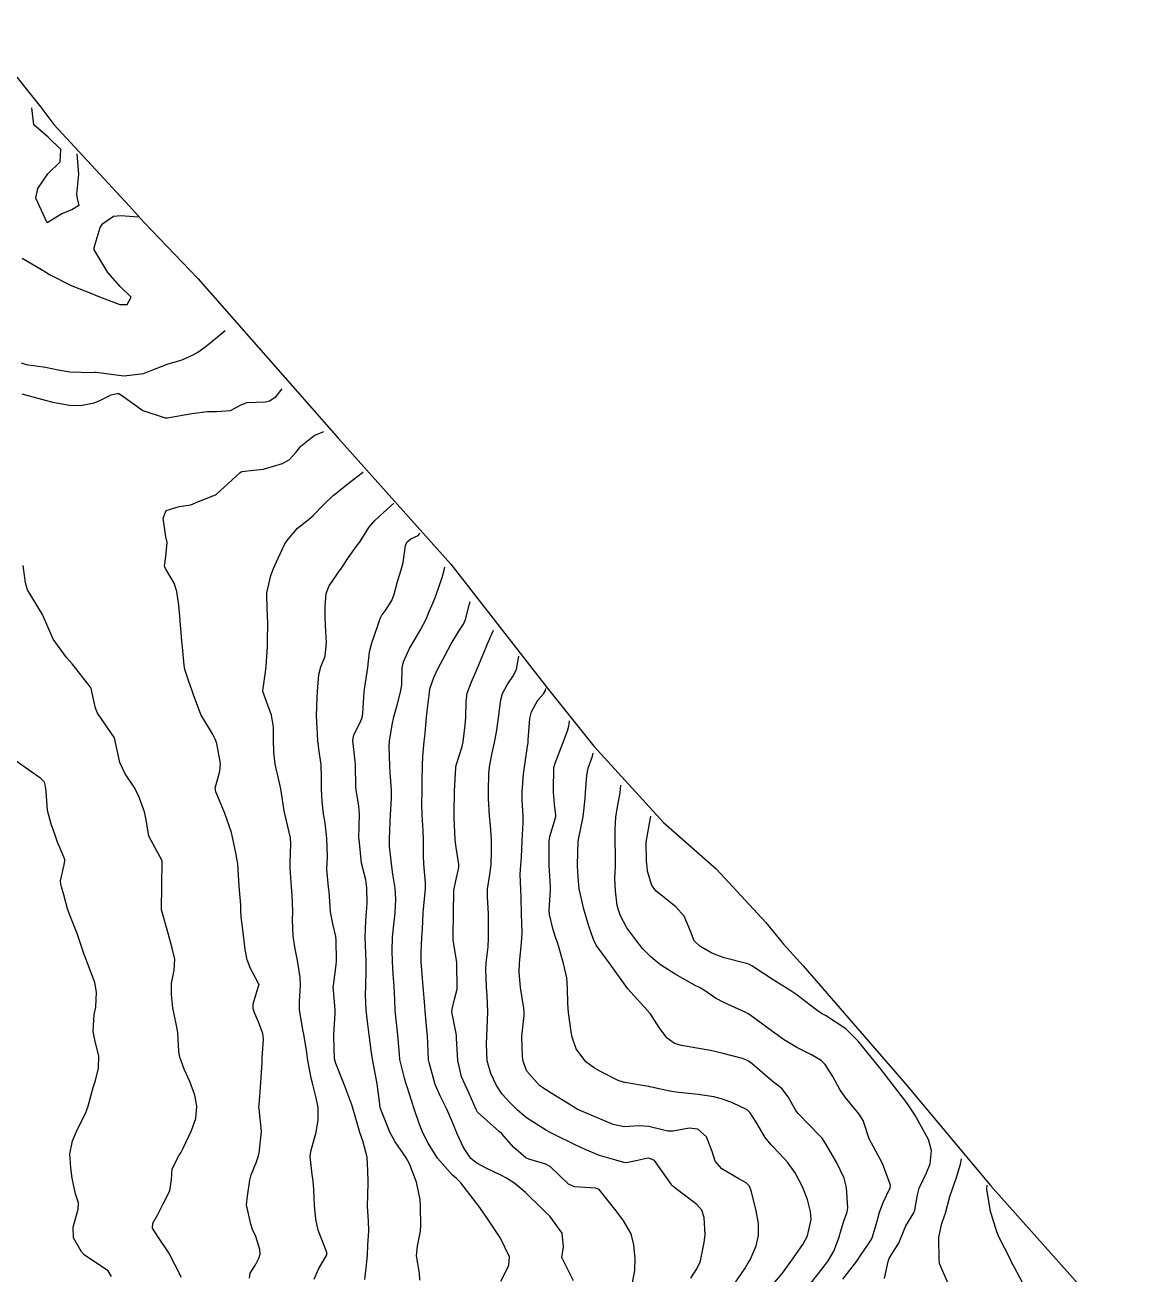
# Model space of a CAD drawing. Header units: metres. Extents: x 292545 to 299085, y 7450245 to 7463078.
# Drawn here: x 296010.8 to 296101, y 7462021.9 to 7462123.9 of the extents above; entities that cross this region are included whole.
import ezdxf

# ---------------------------------------------------------------- set-up
doc = ezdxf.new("R2010")
doc.units = ezdxf.units.M
for name, color, linetype in [('Area', 45, 'Continuous'), ('Curvas de Nivel 1m', 11, 'Continuous'), ('Curvas de Nivel 5m', 15, 'Continuous')]:
    doc.layers.add(name, color=color, linetype=linetype)

msp = doc.modelspace()

# ---------------------------------------------------------------- linework, layer by layer
at = {"layer": 'Area'}
msp.add_polyline3d([(296006.68, 7462123.88, 663.64), (296012.06, 7462117.18, 662.36), (296013.13, 7462115.76, 661.64), (296019.28, 7462109.12, 662.42), (296020.5, 7462107.74, 662.97), (296024.88, 7462103.18, 672.82), (296036.38, 7462090.12, 665.47), (296045.55, 7462079.85, 670.61), (296053.42, 7462069.76, 674.68), (296057.21, 7462064.98, 676.41), (296062.91, 7462058.75, 676.54), (296067.2, 7462054.97, 677.28), (296071.27, 7462050.58, 679.86), (296072.71, 7462048.83, 676.76), (296074.32, 7462047.05, 676.46), (296082.67, 7462037.42, 676.15), (296089.63, 7462029.11, 678.41), (296101.01, 7462016.33, 690.61)], dxfattribs=at)
at = {"layer": 'Curvas de Nivel 1m', "flags": 128}
for points, elevation in [([(296014.99, 7462113.36), (296015.14, 7462111.7), (296014.98, 7462110.07), (296015.03, 7462109.7), (296015.17, 7462109.13), (296014.6, 7462108.78), (296013.83, 7462108.48), (296012.58, 7462107.73), (296011.65, 7462109.74), (296011.82, 7462110.54), (296012.63, 7462111.73), (296013.65, 7462112.72), (296013.7, 7462113.72), (296012.67, 7462114.73), (296011.48, 7462115.74), (296011.33, 7462117.11)], 662), ([(296010.55, 7462104.85), (296012.44, 7462103.73), (296012.54, 7462103.65), (296012.76, 7462103.5), (296014.53, 7462102.6), (296016.28, 7462101.92), (296016.52, 7462101.83), (296016.86, 7462101.68), (296018.51, 7462101.07), (296019.1, 7462101.06), (296019.43, 7462101.65), (296018.53, 7462102.52), (296017.53, 7462103.67), (296016.56, 7462105.3), (296016.41, 7462105.53), (296016.41, 7462105.68), (296016.57, 7462106.26), (296016.91, 7462107.35), (296017.12, 7462107.67), (296018, 7462108.26), (296018.59, 7462108.33), (296020.02, 7462108.22)], 662), ([(296010.45, 7462096.3), (296010.85, 7462096.16), (296012.44, 7462095.93), (296013.48, 7462095.72), (296014.44, 7462095.57), (296016.27, 7462095.51), (296016.44, 7462095.53), (296016.58, 7462095.54), (296018.44, 7462095.28), (296018.87, 7462095.23), (296020.44, 7462095.43), (296020.99, 7462095.63), (296022.45, 7462096.2), (296023.53, 7462096.52), (296024.46, 7462096.91), (296024.87, 7462097.17), (296025.45, 7462097.58), (296026.02, 7462098.03), (296026.48, 7462098.41), (296027.11, 7462098.94)], 663), ([(296010.52, 7462093.76), (296012.42, 7462093.25), (296013.04, 7462093.09), (296014.41, 7462092.84), (296015.31, 7462092.8), (296016.41, 7462093.03), (296016.88, 7462093.21), (296017.81, 7462093.67), (296018.29, 7462093.8), (296018.42, 7462093.78), (296018.65, 7462093.66), (296020.4, 7462092.4), (296022.22, 7462091.79), (296022.4, 7462091.79), (296023.92, 7462092.07), (296024.4, 7462092.15), (296025.67, 7462092.31), (296026.4, 7462092.32), (296027.56, 7462092.4), (296028.41, 7462092.87), (296028.89, 7462093.06), (296030.42, 7462093.1), (296030.74, 7462093.19), (296031.26, 7462093.51), (296031.76, 7462094.17)], 664), ([(296034.38, 7462021.47), (296034.75, 7462022.29), (296035.43, 7462023.46), (296035.42, 7462023.63), (296034.71, 7462025.47), (296034.52, 7462026.37), (296034.41, 7462027.47), (296034.35, 7462028.78), (296034.31, 7462029.47), (296034.21, 7462030.01), (296034.05, 7462031.47), (296034.11, 7462031.9), (296034.54, 7462033.47), (296034.72, 7462034.46), (296034.72, 7462035.47), (296034.54, 7462036.27), (296034.24, 7462037.47), (296034.15, 7462037.87), (296033.85, 7462039.48), (296033.84, 7462039.54), (296033.79, 7462039.96), (296033.53, 7462041.48), (296033.46, 7462041.83), (296033.19, 7462043.49), (296033.19, 7462044.13), (296033.28, 7462045.49), (296033.24, 7462046.1), (296033.03, 7462047.49), (296032.8, 7462048.58), (296032.67, 7462049.49), (296032.62, 7462050.78), (296032.63, 7462051.49), (296032.6, 7462052.83), (296032.54, 7462053.49), (296032.43, 7462055.03), (296032.43, 7462055.5), (296032.49, 7462056.99), (296032.46, 7462057.5), (296032.01, 7462059.36), (296031.98, 7462059.5), (296031.97, 7462059.54), (296031.67, 7462061.5), (296031.56, 7462061.99), (296031.21, 7462063.51), (296031.09, 7462064.49), (296031.06, 7462065.51), (296031.07, 7462066.54), (296030.91, 7462067.51), (296030.19, 7462069.46), (296030.18, 7462069.52), (296030.43, 7462071.25), (296030.47, 7462071.52), (296030.57, 7462073.12), (296030.58, 7462073.52), (296030.59, 7462075.13), (296030.58, 7462075.52), (296030.51, 7462077.23), (296030.53, 7462077.52), (296030.84, 7462078.93), (296031.07, 7462079.51), (296031.44, 7462080.33), (296031.99, 7462081.5), (296032.1, 7462081.68), (296032.28, 7462081.93), (296033.01, 7462082.78), (296033.9, 7462083.48), (296034.31, 7462083.82), (296035.11, 7462084.66), (296035.93, 7462085.45), (296036.14, 7462085.63), (296036.33, 7462085.78), (296037.26, 7462086.51), (296038.34, 7462087.34), (296038.39, 7462087.38)], 666), ([(296038.51, 7462021.42), (296038.64, 7462022.36), (296038.75, 7462023.42), (296038.76, 7462024.25), (296038.84, 7462025.42), (296038.83, 7462026.2), (296038.73, 7462027.42), (296038.76, 7462028.3), (296038.8, 7462029.42), (296038.77, 7462030.32), (296038.7, 7462031.42), (296038.37, 7462032.75), (296038.12, 7462033.43), (296037.72, 7462034.77), (296037.54, 7462035.43), (296037.46, 7462035.71), (296036.81, 7462037.44), (296036.15, 7462039.07), (296036.05, 7462039.45), (296036, 7462041.25), (296036, 7462041.45), (296036.1, 7462043.17), (296036.1, 7462043.45), (296035.94, 7462045.36), (296035.95, 7462045.45), (296036.19, 7462047.12), (296036.22, 7462047.45), (296036.19, 7462049.15), (296036.15, 7462049.45), (296035.91, 7462050.48), (296035.73, 7462051.45), (296035.6, 7462053.11), (296035.56, 7462053.46), (296035.43, 7462054.93), (296035.44, 7462055.46), (296035.46, 7462055.97), (296035.41, 7462057.46), (296035.27, 7462058.73), (296035.14, 7462059.46), (296035.03, 7462060.47), (296034.98, 7462061.47), (296034.99, 7462062.4), (296034.95, 7462063.46), (296034.76, 7462064.78), (296034.67, 7462065.46), (296034.59, 7462066.98), (296034.58, 7462067.47), (296034.62, 7462068.97), (296034.65, 7462069.46), (296034.77, 7462070.84), (296034.94, 7462071.46), (296035.28, 7462072.34), (296035.4, 7462073.46), (296035.33, 7462074.32), (296035.29, 7462075.46), (296035.28, 7462076.39), (296035.35, 7462077.46), (296035.6, 7462078.09), (296036.25, 7462079.03), (296036.43, 7462079.27), (296036.55, 7462079.45), (296037.24, 7462080.47), (296037.93, 7462081.43), (296038.08, 7462081.63), (296038.28, 7462081.92), (296038.86, 7462082.85), (296039.34, 7462083.41), (296040.31, 7462084.31), (296040.88, 7462084.83)], 667), ([(296043.02, 7462021.37), (296042.98, 7462021.96), (296042.74, 7462023.37), (296042.81, 7462024.16), (296043.07, 7462025.37), (296043.1, 7462025.89), (296043.08, 7462027.37), (296043.05, 7462027.96), (296042.73, 7462029.37), (296042.17, 7462030.89), (296041.89, 7462031.38), (296041.69, 7462031.69), (296040.99, 7462032.68), (296040.6, 7462033.4), (296039.82, 7462035.32), (296039.79, 7462035.41), (296039.78, 7462035.45), (296039.74, 7462035.75), (296039.52, 7462037.41), (296039.47, 7462037.7), (296039.15, 7462039.42), (296039.03, 7462040.17), (296038.88, 7462041.42), (296038.74, 7462042.49), (296038.64, 7462043.42), (296038.58, 7462044.69), (296038.59, 7462045.42), (296038.64, 7462046.65), (296038.63, 7462047.42), (296038.58, 7462048.73), (296038.56, 7462049.42), (296038.61, 7462050.73), (296038.67, 7462051.42), (296038.71, 7462052.19), (296038.69, 7462053.42), (296038.59, 7462054.06), (296038.25, 7462055.43), (296038.05, 7462057.38), (296038.04, 7462057.43), (296038.04, 7462057.48), (296038.08, 7462059.43), (296038.02, 7462060.09), (296037.8, 7462061.43), (296037.78, 7462061.7), (296037.75, 7462063.43), (296037.73, 7462063.77), (296037.55, 7462065.44), (296037.62, 7462065.91), (296038.1, 7462066.86), (296038.28, 7462067.25), (296038.33, 7462067.43), (296038.36, 7462067.67), (296038.48, 7462069.42), (296038.53, 7462069.82), (296038.77, 7462071.42), (296038.91, 7462072.68), (296039.08, 7462073.42), (296039.56, 7462074.77), (296039.77, 7462075.41), (296039.92, 7462075.69), (296040.21, 7462076.08), (296040.73, 7462076.89), (296040.93, 7462077.39), (296041.2, 7462078.44), (296041.5, 7462079.39), (296041.65, 7462080), (296041.83, 7462081.38), (296041.98, 7462081.68), (296042.28, 7462081.91), (296042.88, 7462082.18), (296042.98, 7462082.33), (296043, 7462082.42)], 668), ([(296023.56, 7462021.6), (296022.52, 7462023.61), (296021.61, 7462024.94), (296021.18, 7462025.62), (296021.21, 7462026.03), (296021.62, 7462026.74), (296021.91, 7462027.33), (296022.06, 7462027.62), (296022.59, 7462028.67), (296022.73, 7462029.61), (296022.8, 7462030.48), (296023.36, 7462031.6), (296023.49, 7462031.79), (296023.69, 7462032.16), (296024.36, 7462033.59), (296024.72, 7462034.58), (296024.8, 7462035.58), (296024.65, 7462036.5), (296024.24, 7462037.59), (296023.77, 7462038.6), (296023.4, 7462039.6), (296023.34, 7462040.06), (296023.24, 7462041.61), (296023.1, 7462042.31), (296022.85, 7462043.61), (296022.73, 7462044.72), (296022.73, 7462045.61), (296022.95, 7462046.69), (296023, 7462047.6), (296022.78, 7462048.5), (296022.49, 7462049.61), (296021.92, 7462051.62), (296021.94, 7462053.62), (296021.97, 7462055.62), (296020.88, 7462057.63), (296020.67, 7462058.97), (296020.54, 7462059.63), (296020.03, 7462060.95), (296019.67, 7462061.64), (296018.96, 7462062.74), (296018.52, 7462063.66), (296018.08, 7462065.66), (296016.7, 7462067.68), (296016.52, 7462068.09), (296016.18, 7462069.69), (296016.13, 7462069.8), (296014.62, 7462071.71), (296014.17, 7462072.23), (296013.07, 7462073.72), (296012.2, 7462075.73), (296010.98, 7462077.75), (296010.81, 7462078.32), (296010.62, 7462079.75)], 664), ([(296049.62, 7462021.29), (296050.29, 7462022.57), (296050.33, 7462023.28), (296049.61, 7462024.82), (296049.27, 7462025.29), (296048.56, 7462026.36), (296047.91, 7462027.31), (296047.64, 7462027.67), (296046.37, 7462029.33), (296046, 7462029.67), (296045.67, 7462029.95), (296044.46, 7462031.35), (296043.69, 7462032.56), (296043.29, 7462033.36), (296042.99, 7462034.09), (296042.54, 7462035.37), (296041.97, 7462037.16), (296041.9, 7462037.38), (296041.76, 7462037.87), (296041.45, 7462039.06), (296041.38, 7462039.39), (296041.34, 7462039.83), (296041.22, 7462041.39), (296041.07, 7462042.65), (296040.99, 7462043.39), (296040.96, 7462044.27), (296040.92, 7462045.39), (296040.83, 7462046.37), (296040.77, 7462047.4), (296040.76, 7462048.27), (296040.78, 7462049.4), (296040.9, 7462050.4), (296041.01, 7462051.39), (296041.04, 7462052.5), (296040.99, 7462053.39), (296040.81, 7462054.53), (296040.69, 7462055.39), (296040.54, 7462056.83), (296040.54, 7462057.39), (296040.6, 7462058.8), (296040.62, 7462059.39), (296040.7, 7462060.73), (296040.69, 7462061.39), (296040.6, 7462062.85), (296040.57, 7462063.39), (296040.51, 7462064.97), (296040.53, 7462065.4), (296040.75, 7462066.74), (296040.9, 7462067.39), (296041.16, 7462068.35), (296041.43, 7462069.39), (296041.53, 7462069.99), (296041.58, 7462071.39), (296041.67, 7462071.88), (296042.18, 7462072.96), (296042.33, 7462073.23), (296042.41, 7462073.38), (296043.06, 7462074.5), (296043.52, 7462075.37), (296043.73, 7462075.84), (296044.23, 7462077.04), (296044.32, 7462077.27), (296044.36, 7462077.36), (296044.84, 7462078.75), (296044.98, 7462079.26), (296045.05, 7462079.61)], 669), ([(296060.39, 7462021.16), (296060.56, 7462022.17), (296060.61, 7462023.16), (296060.49, 7462024.27), (296060.28, 7462025.16), (296059.62, 7462026.29), (296058.94, 7462027.18), (296057.65, 7462028.79), (296057.35, 7462028.89), (296055.65, 7462029.01), (296055.15, 7462029.23), (296053.68, 7462030.63), (296053.29, 7462030.86), (296051.92, 7462031.26), (296051.68, 7462031.37), (296050.66, 7462032.24), (296049.73, 7462033.29), (296049.7, 7462033.32), (296049.49, 7462033.51), (296047.73, 7462035.09), (296047.6, 7462035.31), (296047.05, 7462036.63), (296046.71, 7462037.33), (296046.42, 7462037.99), (296046.12, 7462039.33), (296046, 7462041.14), (296046, 7462041.34), (296045.99, 7462041.52), (296045.81, 7462042.33), (296045.65, 7462043.16), (296045.63, 7462043.33), (296045.64, 7462043.52), (296045.84, 7462044.32), (296046.05, 7462045.13), (296046.07, 7462045.33), (296046.04, 7462047.16), (296046.03, 7462047.33), (296045.88, 7462048.32), (296045.74, 7462049.18), (296045.73, 7462049.33), (296045.74, 7462049.49), (296045.75, 7462051.33), (296045.8, 7462053.19), (296045.81, 7462053.33), (296045.95, 7462053.99), (296046.2, 7462055.09), (296046.21, 7462055.33), (296045.98, 7462056.72), (296045.91, 7462057.33), (296045.83, 7462059.16), (296045.83, 7462059.33), (296045.82, 7462059.53), (296045.85, 7462061.33), (296045.95, 7462063.22), (296045.96, 7462063.33), (296046.07, 7462063.68), (296046.46, 7462064.95), (296046.54, 7462065.33), (296046.72, 7462066.71), (296046.78, 7462067.32), (296046.79, 7462068.66), (296046.88, 7462069.32), (296047.23, 7462070.23), (296047.7, 7462071.31), (296047.83, 7462071.64), (296048.17, 7462072.43), (296048.42, 7462073.06), (296048.52, 7462073.3), (296049.04, 7462074.45)], 671), ([(296065.14, 7462021.53), (296065.57, 7462022.22), (296065.88, 7462022.8), (296065.97, 7462023.1), (296066.24, 7462024.45), (296066.32, 7462025.09), (296066.23, 7462026.49), (296066.03, 7462027.1), (296065.64, 7462027.55), (296063.85, 7462028.92), (296063.65, 7462029.07), (296063.62, 7462029.09), (296063.6, 7462029.12), (296063.48, 7462029.3), (296062.19, 7462031.14), (296061.84, 7462031.3), (296061.68, 7462031.33), (296061.52, 7462031.32), (296060.78, 7462031.16), (296059.89, 7462030.96), (296059.68, 7462031), (296059.03, 7462031.18), (296057.69, 7462031.57), (296056.52, 7462032.04), (296055.7, 7462032.44), (296054.04, 7462033.24), (296053.71, 7462033.41), (296053.35, 7462033.6), (296051.72, 7462034.64), (296050.98, 7462035.27), (296050.35, 7462035.89), (296049.75, 7462036.57), (296049.27, 7462037.29), (296048.81, 7462038.25), (296048.51, 7462039.3), (296048.45, 7462040.65), (296048.48, 7462041.3), (296048.54, 7462042.58), (296048.57, 7462043.3), (296048.51, 7462044.63), (296048.45, 7462045.3), (296048.39, 7462046.79), (296048.42, 7462047.3), (296048.58, 7462048.6), (296048.63, 7462049.3), (296048.63, 7462050.59), (296048.62, 7462051.3), (296048.55, 7462052.69), (296048.55, 7462053.3), (296048.74, 7462054.52), (296048.84, 7462055.3), (296048.87, 7462056.41), (296048.87, 7462057.3), (296048.78, 7462058.53), (296048.69, 7462059.3), (296048.62, 7462060.71), (296048.62, 7462061.3), (296048.64, 7462062.72), (296048.7, 7462063.3), (296048.93, 7462064.45), (296049.12, 7462065.3), (296049.28, 7462066.12), (296049.43, 7462067.3), (296049.62, 7462068.78), (296049.76, 7462069.29), (296050.14, 7462070), (296050.66, 7462070.76), (296050.91, 7462071.27), (296051.1, 7462072.34)], 672), ([(296068.68, 7462021.06), (296069.58, 7462022.36), (296069.83, 7462022.8), (296069.98, 7462023.05), (296070.47, 7462024.17), (296070.66, 7462025.04), (296070.66, 7462026), (296070.49, 7462027.04), (296070.1, 7462028.59), (296069.93, 7462029.05), (296069.66, 7462029.34), (296069.06, 7462029.66), (296067.67, 7462030.46), (296067.14, 7462031.09), (296066.88, 7462031.9), (296066.42, 7462033.09), (296065.71, 7462033.72), (296065.02, 7462033.8), (296063.71, 7462033.54), (296063.27, 7462033.56), (296061.71, 7462033.93), (296060.91, 7462033.97), (296059.71, 7462033.91), (296058.79, 7462034.1), (296057.72, 7462034.56), (296056.17, 7462035.21), (296055.86, 7462035.35), (296055.73, 7462035.42), (296055.22, 7462035.74), (296053.75, 7462036.64), (296052.8, 7462037.25), (296051.76, 7462038.45), (296051.52, 7462039.01), (296051.45, 7462039.26), (296051.39, 7462039.65), (296051.34, 7462041.27), (296051.53, 7462042.98), (296051.54, 7462043.26), (296051.5, 7462043.6), (296051.24, 7462045.27), (296051.12, 7462046.53), (296051.15, 7462047.27), (296051.28, 7462048.66), (296051.34, 7462049.27), (296051.36, 7462049.81), (296051.31, 7462051.27), (296051.28, 7462052.62), (296051.25, 7462053.27), (296051.21, 7462054.53), (296051.27, 7462055.27), (296051.31, 7462055.93), (296051.38, 7462057.27), (296051.46, 7462058.73), (296051.45, 7462059.27), (296051.36, 7462060.61), (296051.37, 7462061.27), (296051.48, 7462062.7), (296051.55, 7462063.27), (296051.81, 7462064.99), (296051.85, 7462065.26), (296051.87, 7462065.48), (296051.99, 7462067.26), (296052.12, 7462067.8), (296052.65, 7462068.74), (296053.12, 7462069.27), (296053.27, 7462069.54), (296053.29, 7462069.7)], 673), ([(296071.85, 7462021.03), (296072.63, 7462021.96), (296073.4, 7462023.01), (296073.47, 7462023.12), (296073.59, 7462023.29), (296074.3, 7462024.3), (296074.68, 7462024.99), (296074.96, 7462026.32), (296074.92, 7462026.99), (296074.67, 7462027.96), (296074.26, 7462028.99), (296073.67, 7462030.15), (296073.05, 7462031.01), (296072.38, 7462031.71), (296071.7, 7462032.42), (296071.21, 7462033.03), (296070.48, 7462034.28), (296069.98, 7462035.05), (296069.74, 7462035.28), (296068.54, 7462035.87), (296067.74, 7462036.17), (296067.01, 7462036.35), (296065.75, 7462036.54), (296064.16, 7462036.71), (296063.75, 7462036.75), (296063.44, 7462036.82), (296061.94, 7462037.15), (296061.79, 7462037.18), (296061.75, 7462037.19), (296061.7, 7462037.2), (296059.76, 7462037.51), (296059.26, 7462037.67), (296057.77, 7462038.41), (296057.27, 7462038.7), (296056.58, 7462039.21), (296055.79, 7462040.26), (296055.45, 7462041.22), (296055.37, 7462041.66), (296055.15, 7462043.23), (296055.09, 7462043.96), (296055.08, 7462045.23), (296055.01, 7462046.08), (296054.75, 7462047.23), (296054.27, 7462048.86), (296054.14, 7462049.24), (296053.9, 7462049.98), (296053.6, 7462051.24), (296053.58, 7462051.59), (296053.69, 7462053.24), (296053.69, 7462053.5), (296053.58, 7462055.24), (296053.57, 7462055.64), (296053.58, 7462057.24), (296053.64, 7462057.6), (296054.01, 7462058.85), (296054.11, 7462059.24), (296054.12, 7462059.34), (296054.02, 7462060.24), (296053.92, 7462061.24), (296053.92, 7462061.36), (296053.95, 7462063.24), (296053.97, 7462063.34), (296054.07, 7462063.61), (296054.69, 7462065.23), (296055.07, 7462066.25), (296055.17, 7462066.61), (296055.23, 7462067.05)], 674), ([(296017.83, 7462021.67), (296017.57, 7462022.13), (296016.28, 7462022.99), (296015.59, 7462023.46), (296015.38, 7462023.69), (296014.74, 7462024.84), (296014.69, 7462025.7), (296015.11, 7462027.18), (296015.15, 7462027.7), (296014.9, 7462028.44), (296014.62, 7462029.71), (296014.5, 7462030.54), (296014.44, 7462031.7), (296014.65, 7462032.75), (296015.06, 7462033.7), (296015.28, 7462034.13), (296015.73, 7462035.06), (296015.91, 7462035.51), (296015.95, 7462035.69), (296016.33, 7462037.1), (296016.52, 7462037.68), (296016.77, 7462038.68), (296016.8, 7462039.68), (296016.47, 7462041.01), (296016.33, 7462041.68), (296016.42, 7462043.08), (296016.54, 7462043.68), (296016.62, 7462044.9), (296016.47, 7462045.68), (296015.87, 7462047.27), (296015.7, 7462047.69), (296015.6, 7462047.97), (296015.03, 7462049.7), (296014.44, 7462051.18), (296014.24, 7462051.71), (296013.93, 7462052.85), (296013.74, 7462053.51), (296013.69, 7462053.71), (296013.68, 7462053.99), (296013.97, 7462055.29), (296014.03, 7462055.65), (296014.03, 7462055.71), (296013.97, 7462055.88), (296013.42, 7462057.15), (296013.23, 7462057.72), (296012.91, 7462058.63), (296012.6, 7462059.73), (296012.49, 7462061.28), (296012.45, 7462061.73), (296012.35, 7462062.04), (296012.05, 7462062.36), (296010.06, 7462063.76)], 663), ([(296077.57, 7462021.46), (296078.71, 7462022.94), (296079.06, 7462023.47), (296079.6, 7462024.27), (296079.87, 7462024.67), (296079.98, 7462024.93), (296080.35, 7462026.2), (296080.55, 7462026.92), (296080.84, 7462027.72), (296081.41, 7462028.91), (296081.44, 7462029.13), (296080.81, 7462030.92), (296079.7, 7462032.93), (296079.21, 7462034.43), (296078.89, 7462034.94), (296077.74, 7462036.32), (296077.32, 7462036.96), (296076.74, 7462038), (296076.11, 7462038.98), (296075.78, 7462039.31), (296075, 7462039.77), (296073.79, 7462040.37), (296072.72, 7462041.02), (296072.19, 7462041.41), (296071.81, 7462041.7), (296069.96, 7462043.05), (296069.82, 7462043.14), (296069.64, 7462043.23), (296067.83, 7462044.05), (296067.17, 7462044.42), (296066.18, 7462045.09), (296065.85, 7462045.28), (296065.51, 7462045.44), (296063.86, 7462046.36), (296062.67, 7462047.14), (296062.22, 7462047.49), (296061.88, 7462047.78), (296061.21, 7462048.47), (296060.64, 7462049.16), (296059.91, 7462050.16), (296059.36, 7462051.18), (296059.14, 7462051.97), (296059, 7462053.18), (296058.95, 7462054.19), (296058.98, 7462055.18), (296058.99, 7462056.16), (296058.96, 7462057.18), (296058.97, 7462058.21), (296059.03, 7462059.18), (296059.16, 7462060.04), (296059.37, 7462061.18), (296059.42, 7462061.79)], 676), ([(296080.97, 7462021.52), (296081.25, 7462022.91), (296081.34, 7462023.16), (296081.59, 7462023.56), (296082.12, 7462024.39), (296082.33, 7462024.9), (296082.7, 7462025.82), (296083.35, 7462026.89), (296083.44, 7462027.09), (296083.65, 7462028.35), (296083.8, 7462028.89), (296084.4, 7462030.15), (296084.68, 7462030.87), (296084.81, 7462031.98), (296084.55, 7462032.88), (296083.72, 7462034.39), (296083.43, 7462034.89), (296082.78, 7462035.85), (296080.58, 7462038.72), (296078.82, 7462040.89), (296077.81, 7462041.91), (296076.14, 7462042.98), (296075.82, 7462043.15), (296075.24, 7462043.57), (296073.84, 7462044.65), (296073.64, 7462044.8), (296073.31, 7462045.01), (296071.86, 7462045.91), (296070.12, 7462047.05), (296069.87, 7462047.18), (296069.69, 7462047.24), (296067.88, 7462047.7), (296066.87, 7462048.07), (296065.89, 7462048.65), (296065.43, 7462049.1), (296065.12, 7462049.89), (296064.6, 7462051.11), (296063.93, 7462051.86), (296062.3, 7462053.14), (296061.95, 7462053.62), (296061.61, 7462054.79), (296061.57, 7462055.15), (296061.53, 7462055.59), (296061.51, 7462057.15), (296061.82, 7462058.96), (296061.86, 7462059.14), (296061.89, 7462059.27)], 677), ([(296086.26, 7462020.85), (296085.58, 7462022.4), (296085.46, 7462022.74), (296085.44, 7462022.86), (296085.43, 7462023.02), (296085.39, 7462024.86), (296085.62, 7462025.93), (296085.87, 7462026.62), (296085.93, 7462026.86), (296086.3, 7462028.2), (296086.51, 7462028.85), (296086.82, 7462029.69), (296087.16, 7462030.85), (296087.24, 7462031.29)], 678), ([(296092.46, 7462020.78), (296091.58, 7462022.41), (296091.44, 7462022.65), (296091.37, 7462022.79), (296091.16, 7462023.23), (296090.36, 7462024.81), (296090.14, 7462025.33), (296089.67, 7462026.82), (296089.63, 7462026.98), (296089.32, 7462028.82), (296089.35, 7462029.13)], 679)]:
    msp.add_lwpolyline(points, dxfattribs=dict(at, elevation=elevation))
at = {"layer": 'Curvas de Nivel 5m', "flags": 128}
for points, elevation in [([(296029.09, 7462021.53), (296029.16, 7462021.95), (296029.58, 7462022.64), (296029.89, 7462023.23), (296029.97, 7462023.52), (296029.95, 7462023.88), (296029.61, 7462024.94), (296029.35, 7462025.53), (296029.2, 7462025.95), (296028.86, 7462027.54), (296028.93, 7462028.25), (296029.14, 7462029.54), (296029.23, 7462029.97), (296029.68, 7462031.05), (296029.84, 7462031.53), (296029.9, 7462031.74), (296030.09, 7462033.52), (296029.9, 7462035.36), (296029.87, 7462035.53), (296029.88, 7462035.67), (296030.04, 7462037.52), (296030.13, 7462039.16), (296030.15, 7462039.52), (296030.25, 7462041.07), (296030.18, 7462041.52), (296029.81, 7462042.52), (296029.51, 7462043.22), (296029.41, 7462043.53), (296029.41, 7462043.94), (296029.85, 7462045.38), (296029.88, 7462045.49), (296029.88, 7462045.52), (296029.85, 7462045.6), (296029.18, 7462046.84), (296028.9, 7462047.53), (296028.74, 7462048.39), (296028.62, 7462049.54), (296028.42, 7462051.04), (296028.39, 7462051.54), (296028.39, 7462052.01), (296028.27, 7462053.55), (296028.14, 7462055.38), (296028.11, 7462055.55), (296028.09, 7462055.66), (296027.98, 7462056.28), (296027.72, 7462057.55), (296027.62, 7462057.93), (296027.05, 7462059.56), (296026.36, 7462061.25), (296026.31, 7462061.57), (296026.67, 7462062.95), (296026.74, 7462063.56), (296026.43, 7462065.21), (296026.31, 7462065.57), (296026.09, 7462065.99), (296025.12, 7462067.58), (296024.54, 7462069.18), (296024.4, 7462069.59), (296024.14, 7462070.28), (296023.82, 7462071.26), (296023.77, 7462071.6), (296023.64, 7462073.06), (296023.57, 7462073.6), (296023.46, 7462074.86), (296023.41, 7462075.6), (296023.32, 7462076.5), (296023.17, 7462077.61), (296022.94, 7462078.31), (296022.25, 7462079.5), (296022.19, 7462079.62), (296022.17, 7462079.7), (296022.26, 7462080.49), (296022.37, 7462081.62), (296022.28, 7462082.07), (296022.04, 7462083.61), (296022.31, 7462084.23), (296023.36, 7462084.55), (296024.31, 7462084.71), (296024.93, 7462084.97), (296026.32, 7462085.5), (296026.42, 7462085.57), (296028.34, 7462087.34), (296028.47, 7462087.41), (296029.44, 7462087.53), (296030.25, 7462087.61), (296030.34, 7462087.63), (296031.79, 7462088.06), (296032.36, 7462088.39), (296032.88, 7462088.98), (296033.3, 7462089.49), (296034.38, 7462090.35), (296035.16, 7462090.68)], 665), ([(296055.56, 7462021.33), (296054.62, 7462023.23), (296054.74, 7462024.09), (296054.65, 7462025.23), (296053.63, 7462026.6), (296053.3, 7462026.91), (296052.95, 7462027.25), (296051.65, 7462028.55), (296050.78, 7462029.28), (296050.08, 7462029.7), (296049.67, 7462029.92), (296048.44, 7462030.53), (296047.68, 7462030.94), (296047.45, 7462031.09), (296047.19, 7462031.32), (296046.58, 7462032.22), (296046.07, 7462033.33), (296045.72, 7462034.2), (296045.21, 7462035.35), (296044.67, 7462036.43), (296044.27, 7462037.35), (296043.77, 7462039.15), (296043.73, 7462039.36), (296043.72, 7462039.41), (296043.63, 7462041.36), (296043.61, 7462041.56), (296043.44, 7462043.36), (296043.41, 7462043.79), (296043.28, 7462045.37), (296043.22, 7462046.01), (296043.12, 7462047.37), (296043.12, 7462048.13), (296043.18, 7462049.37), (296043.22, 7462050.05), (296043.29, 7462051.37), (296043.33, 7462051.96), (296043.48, 7462053.36), (296043.48, 7462053.84), (296043.35, 7462055.37), (296043.32, 7462056.02), (296043.32, 7462057.37), (296043.28, 7462058.08), (296043.19, 7462059.37), (296043.18, 7462060.22), (296043.2, 7462061.37), (296043.21, 7462062.21), (296043.23, 7462063.37), (296043.26, 7462064.18), (296043.37, 7462065.37), (296043.44, 7462066.02), (296043.57, 7462067.37), (296043.62, 7462067.86), (296043.79, 7462069.36), (296043.84, 7462069.66), (296044.15, 7462070.59), (296044.5, 7462071.35), (296045.08, 7462072.43), (296045.57, 7462073.34), (296046.19, 7462074.37), (296046.57, 7462074.96), (296046.73, 7462075.32), (296047.04, 7462076.5), (296047.11, 7462076.8)], 670), ([(296074.84, 7462020.99), (296075.57, 7462021.91), (296076.03, 7462022.52), (296076.36, 7462022.97), (296076.81, 7462023.76), (296077.28, 7462024.96), (296077.35, 7462025.22), (296077.62, 7462026.12), (296077.9, 7462026.96), (296077.96, 7462027.28), (296077.86, 7462028.96), (296077.66, 7462029.71), (296077.08, 7462030.97), (296076.2, 7462032.47), (296075.86, 7462032.98), (296075.7, 7462033.15), (296073.9, 7462035), (296073.73, 7462035.23), (296073.08, 7462036.35), (296072.57, 7462037.02), (296072.12, 7462037.39), (296071.76, 7462037.66), (296070.14, 7462039.05), (296069.78, 7462039.31), (296069.36, 7462039.48), (296067.79, 7462039.88), (296066.75, 7462040.13), (296065.79, 7462040.3), (296064.37, 7462040.53), (296063.8, 7462040.72), (296063.22, 7462041.13), (296062.6, 7462041.92), (296061.82, 7462043.15), (296060, 7462045.17), (296059.85, 7462045.36), (296058.57, 7462047.18), (296057.88, 7462048.1), (296057.42, 7462048.73), (296057.2, 7462049.2), (296056.82, 7462050.29), (296056.53, 7462051.21), (296056.4, 7462051.69), (296056.04, 7462053.22), (296056.03, 7462053.3), (296055.95, 7462054.3), (296055.89, 7462055.22), (296055.89, 7462055.29), (296055.95, 7462057.22), (296056, 7462057.5), (296056.36, 7462059.21), (296056.52, 7462060.71), (296056.55, 7462061.2), (296056.64, 7462062.62), (296056.75, 7462063.2), (296057.12, 7462064.16), (296057.17, 7462064.41)], 675)]:
    msp.add_lwpolyline(points, dxfattribs=dict(at, elevation=elevation))

doc.saveas('drawing.dxf')
